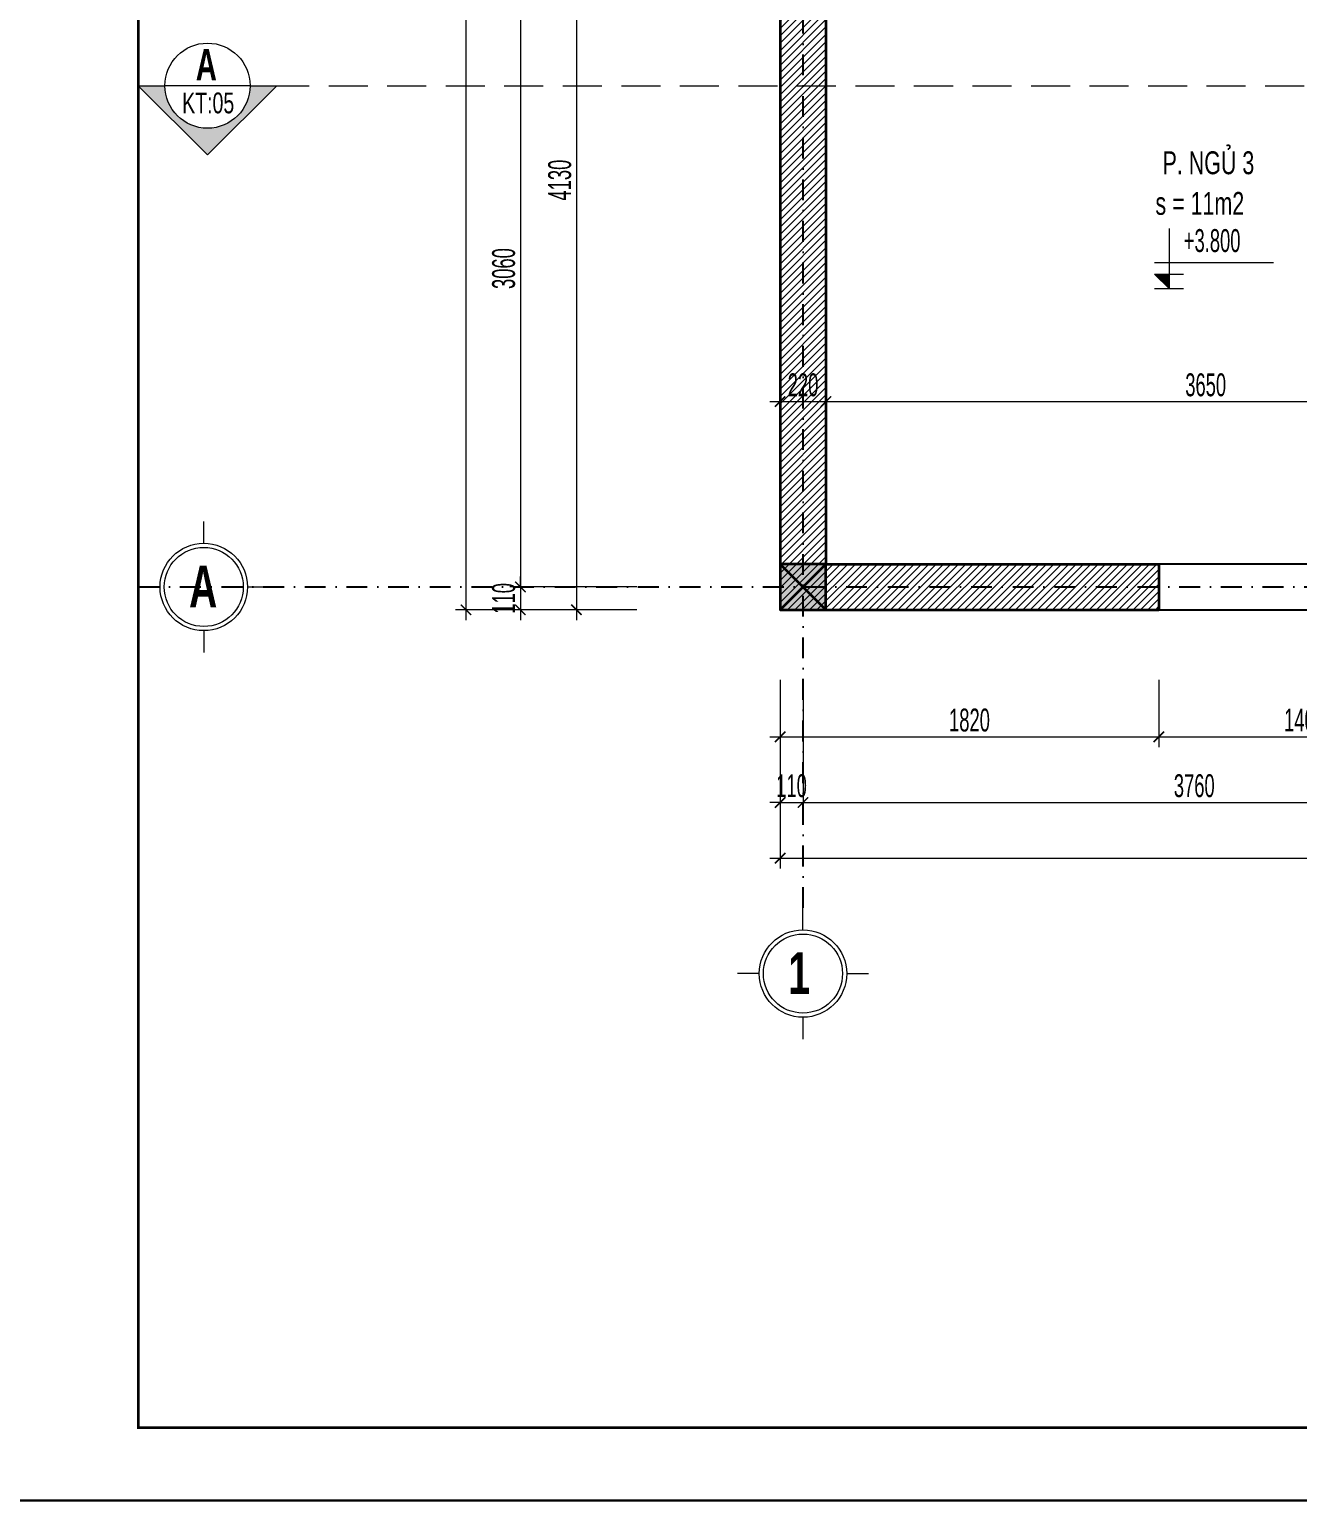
# Model space of a CAD drawing. Header units: inches. Extents: x 274208 to 641690, y -81912 to 129129.
# Drawn here: x 511264 to 517358, y 89217 to 96287 of the extents above; entities that cross this region are included whole.
import ezdxf
from ezdxf.enums import TextEntityAlignment as Align

# ---------------------------------------------------------------- set-up
doc = ezdxf.new("R2010")
doc.units = ezdxf.units.IN
doc.header["$MEASUREMENT"] = 0
doc.header["$PDMODE"] = 3
doc.linetypes.add('$1$HIDDEN', pattern=[0.375, 0.25, -0.125])
doc.linetypes.add('DASHDOT', pattern=[1, 0.5, -0.25, 0, -0.25])
for name, color, linetype, lineweight in [('01.Cut', 255, 'Continuous', 35), ('02.Thay', 145, 'Continuous', 20), ('05.Text', 253, 'Continuous', 18), ('06.betong', 2, 'Continuous', 35), ('08.Dim', 156, 'Continuous', 15), ('09.Hatch', 250, 'Continuous', 5), ('11.Khung bo', 32, 'Continuous', 50), ('12.Khung', 36, 'Continuous', 25), ('DIM', 252, 'Continuous', 20), ('NN_KI HIEU', 22, 'Continuous', 18)]:
    doc.layers.add(name, color=color, linetype=linetype, lineweight=lineweight)
for name, color, linetype in [('NET VUA', 143, 'Continuous'), ('text', 7, 'Continuous'), ('TRUC', 250, 'DASHDOT')]:
    doc.layers.add(name, color=color, linetype=linetype)
doc.layers.add('Tpl_Bound', color=1, linetype='Continuous', plot=False)
doc.styles.add('AVANTH', font='')
doc.styles.add('AVANTHB', font='')
doc.styles.add('TT5_Text Dim', font='hoatbif.shx', dxfattribs={"width": 0.6})
doc.styles.get('AVANTH').set_extended_font_data('.VnAvantH')
doc.styles.get('AVANTHB').set_extended_font_data('.VnAvantH', bold=True)
doc.dimstyles.new('TT5_Dim 1-50', dxfattribs={"dimscale": 50, "dimtxt": 2.2, "dimasz": 1, "dimexe": 1, "dimexo": 0.5, "dimgap": 0.5, "dimtad": 1, "dimdec": 0, "dimzin": 0, "dimdsep": 46, "dimtxsty": 'TT5_Text Dim', "dimblk": 'ARCHTICK', "dimcen": 0, "dimdle": 1, "dimclrd": 256, "dimclre": 256, "dimclrt": 1, "dimadec": 0, "dimazin": 0, "dimtfac": 0.015, "dimtdec": 0, "dimtix": 1, "dimtmove": 2, "dimatfit": 3, "dimldrblk": 'DOT', "dimfxl": 1, "dimtolj": 1, "dimtzin": 0, "dimlwd": -1, "dimlwe": -1, "dimarcsym": 1})

# ---------------------------------------------------------------- blocks, each defined once
blk = doc.blocks.new('100')
at = {"layer": '11.Khung bo', "const_width": 26.7}
blk.add_lwpolyline([(1860913, -945240), (1860913, -916940), (1896063, -916940), (1896063, -945240)], close=True, dxfattribs=at)
at = {"layer": '12.Khung', "color": 1}
blk.add_lwpolyline([(1901579, -945940), (1901579, -916240), (1859580, -916240), (1859580, -945940)], close=True, dxfattribs=at)
blk = doc.blocks.new('\xad3yjrtuktyl')
at = {"layer": '06.betong'}
blk.add_hatch(color=0, dxfattribs=at).paths.add_polyline_path([(-110, -110), (110, -110), (110, 110), (-110, 110)])
at = {"layer": '06.betong', "color": 0}
for p, q in [((-110, 110), (110, -110)), ((-110, -110), (110, 110))]:
    blk.add_line(p, q, dxfattribs=at)
blk.add_lwpolyline([(-110, -110), (110, -110), (110, 110), (-110, 110)], close=True, dxfattribs=at)
blk = doc.blocks.new('DANHTRUC')
for p, q in [((980383, -947347), (980383, -947137)), ((979963, -947767), (979753, -947767)), ((980803, -947767), (981013, -947767)), ((980383, -948187), (980383, -948397))]:
    blk.add_line(p, q)
for radius in [420, 380]:
    blk.add_circle((980383, -947767), radius)
blk = doc.blocks.new('A$C4E7C6F34')
at = {"layer": 'DIM'}
blk.add_hatch(color=256, dxfattribs=at).paths.add_polyline_path([(-38, 0), (-38, 138), (-178, 138)])
for p, q in [((-38, 576), (-38, 0)), ((964, 248), (-178, 248)), ((-178, 138), (101, 138)), ((-178, 138), (-38, 0)), ((-178, 0), (101, 0))]:
    blk.add_line(p, q, dxfattribs=at)
at = {"layer": 'text', "style": 'TT5_Text Dim', "flags": 8}
blk.add_attdef('%%P0.000', text='', height=220, dxfattribs=at).set_placement((102, 461), align=Align.MIDDLE_LEFT)
blk = doc.blocks.new('_ARCHTICK')
at = {"color": 0, "linetype": 'ByBlock', "const_width": 0.15}
blk.add_lwpolyline([(-0.5, -0.5), (0.5, 0.5)], dxfattribs=at)
blk = doc.blocks.new('*D451')
at = {"layer": '08.Dim', "transparency": 16777216}
for p, q in [((513892.7, 97677.6), (513892.7, 93447.6)), ((514183.3, 97627.6), (513842.7, 97627.6)), ((514183.3, 93497.6), (513842.7, 93497.6))]:
    blk.add_line(p, q, dxfattribs=at)
at = {"layer": 'Defpoints', "color": 0, "transparency": 16777216}
for p in [(514208.3, 97627.6), (513892.7, 93497.6), (514208.3, 93497.6)]:
    blk.add_point(p, dxfattribs=at)
at = {"layer": '08.Dim', "transparency": 16777216, "xscale": 50, "yscale": 50, "zscale": 50}
for p, rotation in [((513892.7, 97627.6), 90), ((513892.7, 93497.6), 270)]:
    blk.add_blockref('_ARCHTICK', p, dxfattribs=dict(at, rotation=rotation))
at = {"layer": '08.Dim', "color": 1, "transparency": 16777216, "insert": (513812.7, 95562.6), "char_height": 110, "attachment_point": 5, "rotation": 90, "style": 'TT5_Text Dim'}
blk.add_mtext('\\A1;4130', dxfattribs=at)
blk = doc.blocks.new('_DOT')
at = {"color": 1, "linetype": 'ByBlock'}
blk.add_line((-0.5, 0), (-1, 0), dxfattribs=at)
at = {"color": 1, "linetype": 'ByBlock', "const_width": 0.5}
blk.add_lwpolyline([(-0.25, 0, 1), (0.25, 0, 1)], format="xyb", close=True, dxfattribs=at)
blk = doc.blocks.new('*D454')
at = {"layer": '08.Dim', "transparency": 16777216}
for p, q in [((514183.3, 96667.6), (513573.3, 96667.6)), ((513623.3, 96717.6), (513623.3, 93557.6)), ((514183.3, 93607.6), (513573.3, 93607.6))]:
    blk.add_line(p, q, dxfattribs=at)
at = {"layer": 'Defpoints', "color": 0, "transparency": 16777216}
for p in [(514208.3, 96667.6), (513623.3, 93607.6), (514208.3, 93607.6)]:
    blk.add_point(p, dxfattribs=at)
at = {"layer": '08.Dim', "transparency": 16777216, "xscale": 50, "yscale": 50, "zscale": 50}
for p, rotation in [((513623.3, 96667.6), 90), ((513623.3, 93607.6), 270)]:
    blk.add_blockref('_ARCHTICK', p, dxfattribs=dict(at, rotation=rotation))
at = {"layer": '08.Dim', "color": 1, "transparency": 16777216, "insert": (513543.3, 95137.6), "char_height": 110, "attachment_point": 5, "rotation": 90, "style": 'TT5_Text Dim'}
blk.add_mtext('\\A1;3060', dxfattribs=at)
blk = doc.blocks.new('*D455')
at = {"layer": '08.Dim', "transparency": 16777216}
for p, q in [((513623.3, 93607.6), (513623.3, 93657.6)), ((514183.3, 93607.6), (513573.3, 93607.6)), ((513623.3, 93607.6), (513623.3, 93497.6)), ((514183.3, 93497.6), (513573.3, 93497.6)), ((513623.3, 93497.6), (513623.3, 93447.6))]:
    blk.add_line(p, q, dxfattribs=at)
at = {"layer": 'Defpoints', "color": 0, "transparency": 16777216}
for p in [(514208.3, 93607.6), (513623.3, 93497.6), (514208.3, 93497.6)]:
    blk.add_point(p, dxfattribs=at)
at = {"layer": '08.Dim', "transparency": 16777216, "xscale": 50, "yscale": 50, "zscale": 50}
for p, rotation in [((513623.3, 93607.6), 270), ((513623.3, 93497.6), 90)]:
    blk.add_blockref('_ARCHTICK', p, dxfattribs=dict(at, rotation=rotation))
at = {"layer": '08.Dim', "color": 1, "transparency": 16777216, "insert": (513543.3, 93552.6), "char_height": 110, "attachment_point": 5, "rotation": 90, "style": 'TT5_Text Dim'}
blk.add_mtext('\\A1;110', dxfattribs=at)
blk = doc.blocks.new('*D456')
at = {"layer": '08.Dim', "transparency": 16777216}
for p, q in [((513361.9, 100547.6), (513361.9, 93447.6)), ((514183.3, 100497.6), (513311.9, 100497.6)), ((514183.3, 93497.6), (513311.9, 93497.6))]:
    blk.add_line(p, q, dxfattribs=at)
at = {"layer": 'Defpoints', "color": 0, "transparency": 16777216}
for p in [(514208.3, 100497.6), (513361.9, 93497.6), (514208.3, 93497.6)]:
    blk.add_point(p, dxfattribs=at)
at = {"layer": '08.Dim', "transparency": 16777216, "xscale": 50, "yscale": 50, "zscale": 50}
for p, rotation in [((513361.9, 100497.6), 90), ((513361.9, 93497.6), 270)]:
    blk.add_blockref('_ARCHTICK', p, dxfattribs=dict(at, rotation=rotation))
at = {"layer": '08.Dim', "color": 1, "transparency": 16777216, "insert": (513281.9, 96997.6), "char_height": 110, "attachment_point": 5, "rotation": 90, "style": 'TT5_Text Dim'}
blk.add_mtext('\\A1;7000', dxfattribs=at)
blk = doc.blocks.new('*D457')
at = {"layer": '08.Dim', "transparency": 16777216}
for p, q in [((514871.6, 93161.6), (514871.6, 92837)), ((516691.6, 93161.6), (516691.6, 92837)), ((514821.6, 92887), (516741.6, 92887))]:
    blk.add_line(p, q, dxfattribs=at)
at = {"layer": 'Defpoints', "color": 0, "transparency": 16777216}
for p in [(514871.6, 93186.6), (516691.6, 93186.6), (516691.6, 92887)]:
    blk.add_point(p, dxfattribs=at)
at = {"layer": '08.Dim', "transparency": 16777216, "xscale": 50, "yscale": 50, "zscale": 50, "rotation": 180}
blk.add_blockref('_ARCHTICK', (514871.6, 92887), dxfattribs=at)
at = {"layer": '08.Dim', "transparency": 16777216, "xscale": 50, "yscale": 50, "zscale": 50}
blk.add_blockref('_ARCHTICK', (516691.6, 92887), dxfattribs=at)
at = {"layer": '08.Dim', "color": 1, "transparency": 16777216, "insert": (515781.6, 92967), "char_height": 110, "attachment_point": 5, "style": 'TT5_Text Dim'}
blk.add_mtext('\\A1;1820', dxfattribs=at)
blk = doc.blocks.new('*D458')
at = {"layer": '08.Dim', "transparency": 16777216}
for p, q in [((516691.6, 93161.6), (516691.6, 92837)), ((518091.6, 93161.6), (518091.6, 92837)), ((516641.6, 92887), (518141.6, 92887))]:
    blk.add_line(p, q, dxfattribs=at)
at = {"layer": 'Defpoints', "color": 0, "transparency": 16777216}
for p in [(516691.6, 93186.6), (518091.6, 93186.6), (518091.6, 92887)]:
    blk.add_point(p, dxfattribs=at)
at = {"layer": '08.Dim', "transparency": 16777216, "xscale": 50, "yscale": 50, "zscale": 50, "rotation": 180}
blk.add_blockref('_ARCHTICK', (516691.6, 92887), dxfattribs=at)
at = {"layer": '08.Dim', "transparency": 16777216, "xscale": 50, "yscale": 50, "zscale": 50}
blk.add_blockref('_ARCHTICK', (518091.6, 92887), dxfattribs=at)
at = {"layer": '08.Dim', "color": 1, "transparency": 16777216, "insert": (517391.6, 92967), "char_height": 110, "attachment_point": 5, "style": 'TT5_Text Dim'}
blk.add_mtext('\\A1;1400', dxfattribs=at)
blk = doc.blocks.new('*D464')
at = {"layer": '08.Dim', "transparency": 16777216}
for p, q in [((514871.6, 93161.6), (514871.6, 92521.6)), ((514981.6, 93161.6), (514981.6, 92521.6)), ((514871.6, 92571.6), (514821.6, 92571.6)), ((514871.6, 92571.6), (514981.6, 92571.6)), ((514981.6, 92571.6), (515031.6, 92571.6))]:
    blk.add_line(p, q, dxfattribs=at)
at = {"layer": 'Defpoints', "color": 0, "transparency": 16777216}
for p in [(514871.6, 93186.6), (514981.6, 93186.6), (514981.6, 92571.6)]:
    blk.add_point(p, dxfattribs=at)
at = {"layer": '08.Dim', "transparency": 16777216, "xscale": 50, "yscale": 50, "zscale": 50}
blk.add_blockref('_ARCHTICK', (514871.6, 92571.6), dxfattribs=at)
at = {"layer": '08.Dim', "transparency": 16777216, "xscale": 50, "yscale": 50, "zscale": 50, "rotation": 180}
blk.add_blockref('_ARCHTICK', (514981.6, 92571.6), dxfattribs=at)
at = {"layer": '08.Dim', "color": 1, "transparency": 16777216, "insert": (514926.6, 92651.6), "char_height": 110, "attachment_point": 5, "style": 'TT5_Text Dim'}
blk.add_mtext('\\A1;110', dxfattribs=at)
blk = doc.blocks.new('*D465')
at = {"layer": '08.Dim', "transparency": 16777216}
for p, q in [((514981.6, 93161.6), (514981.6, 92521.6)), ((518741.6, 93161.6), (518741.6, 92521.6)), ((514931.6, 92571.6), (518791.6, 92571.6))]:
    blk.add_line(p, q, dxfattribs=at)
at = {"layer": 'Defpoints', "color": 0, "transparency": 16777216}
for p in [(514981.6, 93186.6), (518741.6, 93186.6), (518741.6, 92571.6)]:
    blk.add_point(p, dxfattribs=at)
at = {"layer": '08.Dim', "transparency": 16777216, "xscale": 50, "yscale": 50, "zscale": 50, "rotation": 180}
blk.add_blockref('_ARCHTICK', (514981.6, 92571.6), dxfattribs=at)
at = {"layer": '08.Dim', "transparency": 16777216, "xscale": 50, "yscale": 50, "zscale": 50}
blk.add_blockref('_ARCHTICK', (518741.6, 92571.6), dxfattribs=at)
at = {"layer": '08.Dim', "color": 1, "transparency": 16777216, "insert": (516861.6, 92651.6), "char_height": 110, "attachment_point": 5, "style": 'TT5_Text Dim'}
blk.add_mtext('\\A1;3760', dxfattribs=at)
blk = doc.blocks.new('*D469')
at = {"layer": '08.Dim', "transparency": 16777216}
for p, q in [((514871.6, 93161.6), (514871.6, 92253.9)), ((527171.6, 93161.6), (527171.6, 92253.9)), ((514821.6, 92303.9), (527221.6, 92303.9))]:
    blk.add_line(p, q, dxfattribs=at)
at = {"layer": 'Defpoints', "color": 0, "transparency": 16777216}
for p in [(514871.6, 93186.6), (527171.6, 93186.6), (527171.6, 92303.9)]:
    blk.add_point(p, dxfattribs=at)
at = {"layer": '08.Dim', "transparency": 16777216, "xscale": 50, "yscale": 50, "zscale": 50, "rotation": 180}
blk.add_blockref('_ARCHTICK', (514871.6, 92303.9), dxfattribs=at)
at = {"layer": '08.Dim', "transparency": 16777216, "xscale": 50, "yscale": 50, "zscale": 50}
blk.add_blockref('_ARCHTICK', (527171.6, 92303.9), dxfattribs=at)
at = {"layer": '08.Dim', "color": 1, "transparency": 16777216, "insert": (521021.6, 92383.9), "char_height": 110, "attachment_point": 5, "style": 'TT5_Text Dim'}
blk.add_mtext('\\A1;12300', dxfattribs=at)
blk = doc.blocks.new('*D533')
at = {"layer": '08.Dim', "transparency": 16777216}
for p, q in [((514871.6, 94708.5), (514871.6, 94448.1)), ((515091.6, 94708.5), (515091.6, 94448.1)), ((514821.6, 94498.1), (515141.6, 94498.1))]:
    blk.add_line(p, q, dxfattribs=at)
at = {"layer": 'Defpoints', "color": 0, "transparency": 16777216}
for p in [(514871.6, 94733.5), (515091.6, 94733.5), (515091.6, 94498.1)]:
    blk.add_point(p, dxfattribs=at)
at = {"layer": '08.Dim', "transparency": 16777216, "xscale": 50, "yscale": 50, "zscale": 50, "rotation": 180}
blk.add_blockref('_ARCHTICK', (514871.6, 94498.1), dxfattribs=at)
at = {"layer": '08.Dim', "transparency": 16777216, "xscale": 50, "yscale": 50, "zscale": 50}
blk.add_blockref('_ARCHTICK', (515091.6, 94498.1), dxfattribs=at)
at = {"layer": '08.Dim', "color": 1, "transparency": 16777216, "insert": (514981.6, 94578.1), "char_height": 110, "attachment_point": 5, "style": 'TT5_Text Dim'}
blk.add_mtext('\\A1;220', dxfattribs=at)
blk = doc.blocks.new('*D534')
at = {"layer": '08.Dim', "transparency": 16777216}
for p, q in [((515091.6, 94708.5), (515091.6, 94448.1)), ((518741.6, 94708.5), (518741.6, 94448.1)), ((515041.6, 94498.1), (518791.6, 94498.1))]:
    blk.add_line(p, q, dxfattribs=at)
at = {"layer": 'Defpoints', "color": 0, "transparency": 16777216}
for p in [(515091.6, 94733.5), (518741.6, 94733.5), (518741.6, 94498.1)]:
    blk.add_point(p, dxfattribs=at)
at = {"layer": '08.Dim', "transparency": 16777216, "xscale": 50, "yscale": 50, "zscale": 50, "rotation": 180}
blk.add_blockref('_ARCHTICK', (515091.6, 94498.1), dxfattribs=at)
at = {"layer": '08.Dim', "transparency": 16777216, "xscale": 50, "yscale": 50, "zscale": 50}
blk.add_blockref('_ARCHTICK', (518741.6, 94498.1), dxfattribs=at)
at = {"layer": '08.Dim', "color": 1, "transparency": 16777216, "insert": (516916.6, 94578.1), "char_height": 110, "attachment_point": 5, "style": 'TT5_Text Dim'}
blk.add_mtext('\\A1;3650', dxfattribs=at)

msp = doc.modelspace()

# ---------------------------------------------------------------- hatches: boundary and pattern name
at = {"layer": '09.Hatch'}
h = msp.add_hatch(dxfattribs=at)
h.set_pattern_fill('ANSI31', color=256, scale=200)
h.set_pattern_definition([(45, (514871.582, 93497.585), (-17.67767, 17.67767), [])])
h.paths.add_polyline_path([(515091.6, 100277.6), (516641.6, 100277.6), (518741.6, 100277.6), (518741.6, 97817.6), (518851.6, 97817.6), (518851.6, 100277.6), (519351.6, 100277.6), (521651.6, 100277.6), (521651.6, 97817.6), (521871.6, 97817.6), (521871.6, 100277.6), (524931.6, 100277.6), (524931.6, 100027.6), (525151.6, 100027.6), (525151.6, 100497.6), (519351.6, 100497.6), (516641.6, 100497.6), (514871.6, 100497.6), (514871.6, 99427.6), (515091.6, 99427.6)])
h.paths.add_polyline_path([(515091.6, 96667.6), (518741.6, 96667.6), (518741.6, 96447.6), (518851.6, 96447.6), (518851.6, 96777.6), (518851.6, 96887.6), (518741.6, 96887.6), (518741.6, 96777.6), (515091.6, 96777.6), (515091.6, 97627.6), (514871.6, 97627.6), (514871.6, 94857.6), (514871.6, 93497.6), (516691.6, 93497.6), (516691.6, 93717.6), (515091.6, 93717.6), (515091.6, 94857.6)])
h.paths.add_polyline_path([(518741.6, 93717.6), (518091.6, 93717.6), (518091.6, 93497.6), (519851.6, 93497.6), (519851.6, 93717.6), (518851.6, 93717.6), (518851.6, 95017.6), (520741.6, 95017.6), (520741.6, 95127.6), (518851.6, 95127.6), (518851.6, 95517.6), (518741.6, 95517.6)])
h.paths.add_polyline_path([(522161.6, 93497.6), (522161.6, 93717.6), (521761.6, 93717.6), (521761.6, 95517.6), (521651.6, 95517.6), (521651.6, 95127.6), (521541.6, 95127.6), (521541.6, 95017.6), (521651.6, 95017.6), (521651.6, 93717.6), (520451.6, 93717.6), (520451.6, 93497.6)])
h.paths.add_polyline_path([(523361.6, 93717.6), (523361.6, 93497.6), (526871.6, 93497.6), (527171.6, 93497.6), (527171.6, 93717.6), (526871.6, 93717.6), (526871.6, 94717.6), (526981.6, 94717.6), (526981.6, 95117.6), (526651.6, 95117.6), (526651.6, 93717.6)])
h.paths.add_polyline_path([(525151.6, 96777.6), (525151.6, 97027.6), (524931.6, 97027.6), (524931.6, 96777.6), (521871.6, 96777.6), (521871.6, 96887.6), (521651.6, 96887.6), (521651.6, 96777.6), (521651.6, 96447.6), (521761.6, 96447.6), (521761.6, 96667.6), (524931.6, 96667.6), (524931.6, 96557.6), (526651.6, 96557.6), (526871.6, 96557.6), (526871.6, 96777.6), (525871.6, 96777.6)])
msp.add_hatch(color=256, dxfattribs=at).paths.add_polyline_path([(512324.4, 96016.5), (512452.5, 96016.5), (512119.9, 95683.8), (511787.2, 96016.5), (511915.3, 96016.5, 0.414214), (512119.9, 95812, 0.414214)])

# ---------------------------------------------------------------- linework, layer by layer
at = {"layer": '01.Cut'}
for p, q in [((515091.6, 96667.6), (515091.6, 94857.6)), ((515091.6, 94857.6), (515091.6, 93717.6)), ((515091.6, 93717.6), (516691.6, 93717.6)), ((516691.6, 93717.6), (516691.6, 93497.6))]:
    msp.add_line(p, q, dxfattribs=at)
for points in [[(514871.6, 97627.6), (514871.6, 94857.6)], [(514871.6, 94857.6), (514871.6, 93497.6), (516691.6, 93497.6)]]:
    msp.add_lwpolyline(points, dxfattribs=at)
at = {"layer": '02.Thay'}
for p, q in [((511787.2, 96016.5), (511915.3, 96016.5)), ((512119.9, 95683.8), (511787.2, 96016.5)), ((512324.4, 96016.5), (511915.3, 96016.5)), ((512119.9, 95683.8), (512452.5, 96016.5)), ((512324.4, 96016.5), (512452.5, 96016.5))]:
    msp.add_line(p, q, dxfattribs=at)
msp.add_circle((512119.9, 96016.5), 204.5, dxfattribs=at)
at = {"layer": 'NET VUA'}
msp.add_lwpolyline([(516691.6, 93497.6), (518091.6, 93497.6), (518091.6, 93717.6), (516691.6, 93717.6)], close=True, dxfattribs=at)
at = {"layer": 'NN_KI HIEU', "linetype": '$1$HIDDEN', "ltscale": 750}
msp.add_lwpolyline([(512421.1, 96016.5), (528720.8, 96016.5)], dxfattribs=at)
at = {"layer": 'Tpl_Bound', "color": 1}
msp.add_lwpolyline([(511120.6, 89216.7), (511120.6, 104066.6), (532120.4, 104066.6), (532120.4, 89216.7)], close=True, dxfattribs=at)
at = {"layer": 'TRUC', "ltscale": 200}
for p, q in [((514981.6, 92064.6), (514981.6, 101862.1)), ((511787.2, 93607.6), (529362.1, 93607.6))]:
    msp.add_line(p, q, dxfattribs=at)

# ---------------------------------------------------------------- block references
at = {"layer": '01.Cut'}
msp.add_blockref('\xad3yjrtuktyl', (514981.6, 93607.6), dxfattribs=at)
at = {"layer": '05.Text', "xscale": 0.5, "yscale": 0.5, "zscale": 0.5}
for name, p in [('100', (-418669.3, 562186.6)), ('DANHTRUC', (21910.5, 567490.9)), ('DANHTRUC', (24789.9, 565632.9))]:
    msp.add_blockref(name, p, dxfattribs=at)
at = {"layer": '08.Dim'}
ref = msp.add_blockref('A$C4E7C6F34', (516760.2, 95041.4), dxfattribs=dict(at, xscale=0.5, yscale=0.5, zscale=0.5))
ref.add_attrib('%%P0.000', '+3.800', dxfattribs={"layer": 'text', "height": 110, "style": 'TT5_Text Dim', "width": 0.6, "flags": 8}).set_placement((516811.4, 95272.1), align=Align.MIDDLE_LEFT)

# ---------------------------------------------------------------- texts
at = {"layer": '05.Text', "width": 0.7}
for s, height, style, p in [('a', 150, 'AVANTHB', (512114.2, 96117.1)), ('KT:05', 100, 'AVANTH', (512123.3, 95933.5))]:
    msp.add_text(s, height=height, dxfattribs=dict(at, style=style)).set_placement(p, align=Align.MIDDLE_CENTER)
for s, height, style, p in [('P. NGñ 3', 110, 'TT5_Text Dim', (516709.4, 95591)), ('s = 11m2', 110, 'TT5_Text Dim', (516675.3, 95395.8)), ('a', 200, 'AVANTHB', (512031.4, 93509.9)), ('1', 200, 'AVANTHB', (514910.8, 91652))]:
    msp.add_text(s, height=height, dxfattribs=dict(at, style=style)).set_placement(p)

# ---------------------------------------------------------------- dimensions: what is measured, and where the dimension line sits
at = {"layer": '08.Dim'}
for base, p1, p2, picture, middle in [((513361.9, 93497.6), (514208.3, 100497.6), (514208.3, 93497.6), '*D456', (513281.9, 96997.6)), ((513892.7, 93497.6), (514208.3, 97627.6), (514208.3, 93497.6), '*D451', (513812.7, 95562.6)), ((513623.3, 93607.6), (514208.3, 96667.6), (514208.3, 93607.6), '*D454', (513543.3, 95137.6)), ((513623.3, 93497.6), (514208.3, 93607.6), (514208.3, 93497.6), '*D455', (513543.3, 93552.6))]:
    dim = msp.add_linear_dim(base=base, p1=p1, p2=p2, angle=90, dimstyle='TT5_Dim 1-50', dxfattribs=at)
    dim.commit()
    dim.dimension.update_dxf_attribs({"geometry": picture, "text_midpoint": middle})
for base, p1, p2, picture, middle in [((515091.6, 94498.1), (514871.6, 94733.5), (515091.6, 94733.5), '*D533', (514981.6, 94578.1)), ((518741.6, 94498.1), (515091.6, 94733.5), (518741.6, 94733.5), '*D534', (516916.6, 94578.1)), ((514981.6, 92571.6), (514871.6, 93186.6), (514981.6, 93186.6), '*D464', (514926.6, 92651.6)), ((516691.6, 92887), (514871.6, 93186.6), (516691.6, 93186.6), '*D457', (515781.6, 92967)), ((527171.6, 92303.9), (514871.6, 93186.6), (527171.6, 93186.6), '*D469', (521021.6, 92383.9)), ((518741.6, 92571.6), (514981.6, 93186.6), (518741.6, 93186.6), '*D465', (516861.6, 92651.6)), ((518091.6, 92887), (516691.6, 93186.6), (518091.6, 93186.6), '*D458', (517391.6, 92967))]:
    dim = msp.add_linear_dim(base=base, p1=p1, p2=p2, dimstyle='TT5_Dim 1-50', dxfattribs=at)
    dim.commit()
    dim.dimension.update_dxf_attribs({"geometry": picture, "text_midpoint": middle})

doc.saveas('drawing.dxf')
